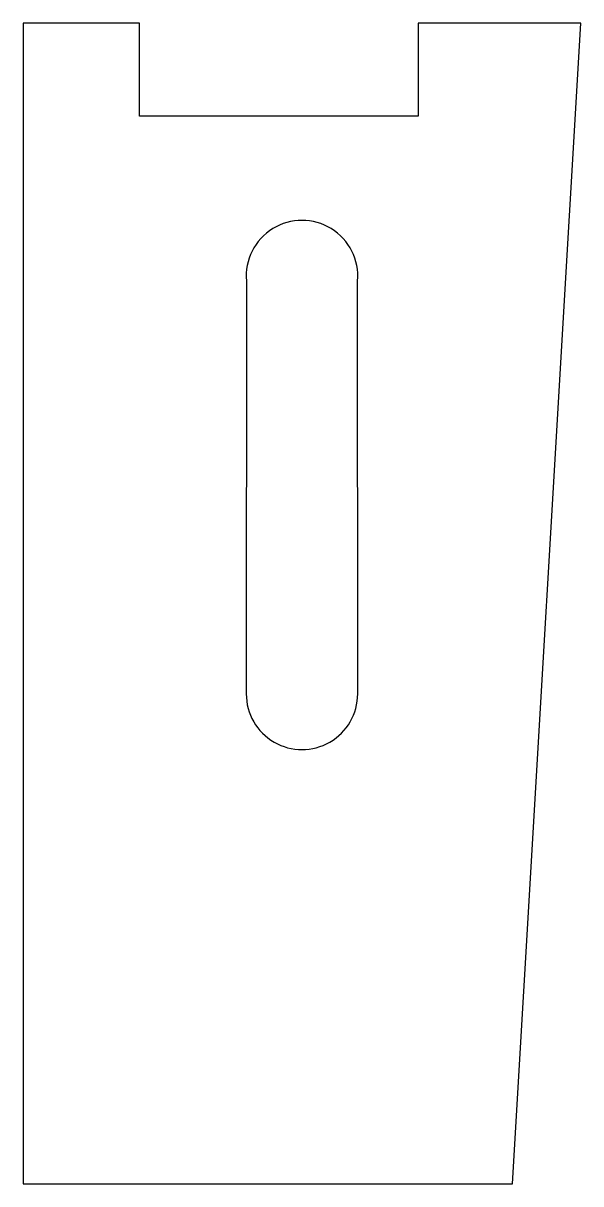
# Model space of a CAD drawing. Header units: millimetres. Extents: x 0.7 to 12.7, y 0.6 to 25.6.
import ezdxf

# ---------------------------------------------------------------- set-up
doc = ezdxf.new("R2010")
doc.units = ezdxf.units.MM
doc.layers.get('0').update_dxf_attribs({"linetype": 'CONTINUOUS'})

msp = doc.modelspace()

# ---------------------------------------------------------------- linework, layer by layer
msp.add_lwpolyline([(9.163, 23.623), (3.163, 23.623), (3.163, 25.623), (0.663, 25.623), (0.663, 0.623), (11.191, 0.623), (12.663, 25.623), (9.163, 25.623)], close=True)
msp.add_lwpolyline([(5.468, 20.071), (5.463, 11.177, 1.000516), (7.863, 11.177), (7.859, 20.071, 1.091587)], format="xyb", close=True)

doc.saveas('drawing.dxf')
